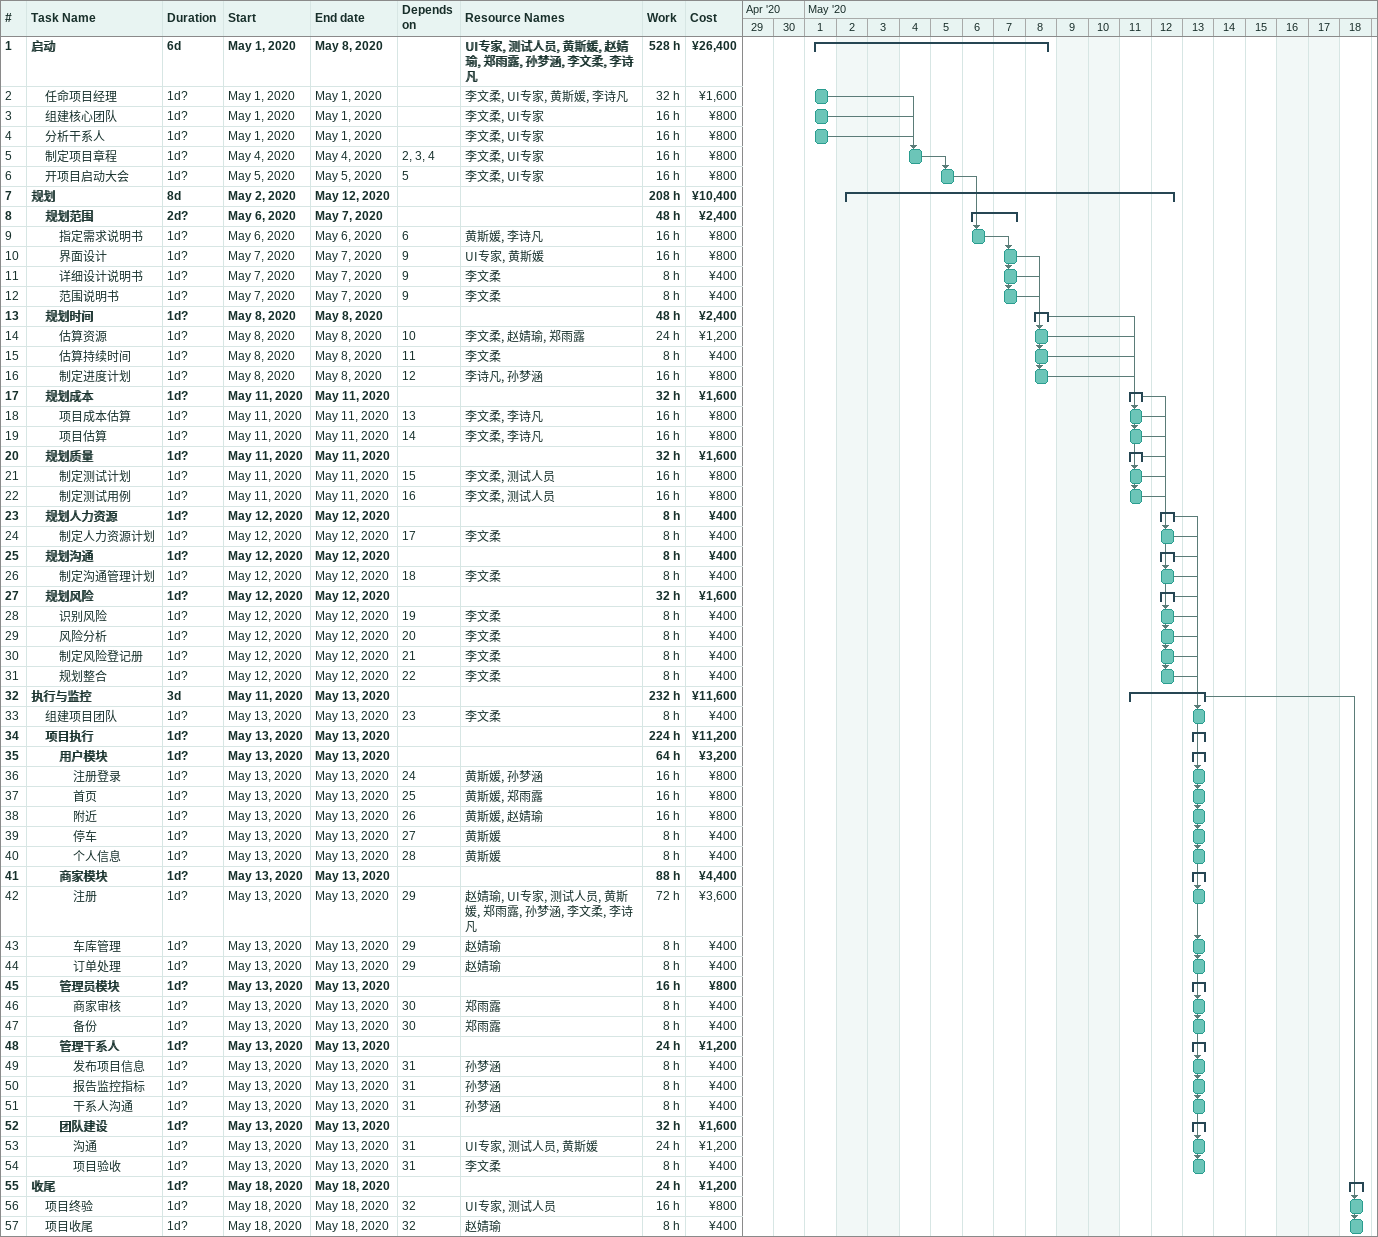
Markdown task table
| ID | Level | Task | Duration | Start | Finish | Predecessors | Resources | Work (h) | Cost (¥) |
|---|---|---|---|---|---|---|---|---|---|
| 1 | 1 | **启动** | 6d | 2020-05-01 | 2020-05-08 |  | UI专家, 测试人员, 黄斯媛, 赵婧瑜, 郑雨露, 孙梦涵, 李文柔, 李诗凡 | 528 | 26400 |
| 2 | 2 | 任命项目经理 | 1d? | 2020-05-01 | 2020-05-01 |  | 李文柔, UI专家, 黄斯媛, 李诗凡 | 32 | 1600 |
| 3 | 2 | 组建核心团队 | 1d? | 2020-05-01 | 2020-05-01 |  | 李文柔, UI专家 | 16 | 800 |
| 4 | 2 | 分析干系人 | 1d? | 2020-05-01 | 2020-05-01 |  | 李文柔, UI专家 | 16 | 800 |
| 5 | 2 | 制定项目章程 | 1d? | 2020-05-04 | 2020-05-04 | 2, 3, 4 | 李文柔, UI专家 | 16 | 800 |
| 6 | 2 | 开项目启动大会 | 1d? | 2020-05-05 | 2020-05-05 | 5 | 李文柔, UI专家 | 16 | 800 |
| 7 | 1 | **规划** | 8d | 2020-05-02 | 2020-05-12 |  |  | 208 | 10400 |
| 8 | 2 | **规划范围** | 2d? | 2020-05-06 | 2020-05-07 |  |  | 48 | 2400 |
| 9 | 3 | 指定需求说明书 | 1d? | 2020-05-06 | 2020-05-06 | 6 | 黄斯媛, 李诗凡 | 16 | 800 |
| 10 | 3 | 界面设计 | 1d? | 2020-05-07 | 2020-05-07 | 9 | UI专家, 黄斯媛 | 16 | 800 |
| 11 | 3 | 详细设计说明书 | 1d? | 2020-05-07 | 2020-05-07 | 9 | 李文柔 | 8 | 400 |
| 12 | 3 | 范围说明书 | 1d? | 2020-05-07 | 2020-05-07 | 9 | 李文柔 | 8 | 400 |
| 13 | 2 | **规划时间** | 1d? | 2020-05-08 | 2020-05-08 |  |  | 48 | 2400 |
| 14 | 3 | 估算资源 | 1d? | 2020-05-08 | 2020-05-08 | 10 | 李文柔, 赵婧瑜, 郑雨露 | 24 | 1200 |
| 15 | 3 | 估算持续时间 | 1d? | 2020-05-08 | 2020-05-08 | 11 | 李文柔 | 8 | 400 |
| 16 | 3 | 制定进度计划 | 1d? | 2020-05-08 | 2020-05-08 | 12 | 李诗凡, 孙梦涵 | 16 | 800 |
| 17 | 2 | **规划成本** | 1d? | 2020-05-11 | 2020-05-11 |  |  | 32 | 1600 |
| 18 | 3 | 项目成本估算 | 1d? | 2020-05-11 | 2020-05-11 | 13 | 李文柔, 李诗凡 | 16 | 800 |
| 19 | 3 | 项目估算 | 1d? | 2020-05-11 | 2020-05-11 | 14 | 李文柔, 李诗凡 | 16 | 800 |
| 20 | 2 | **规划质量** | 1d? | 2020-05-11 | 2020-05-11 |  |  | 32 | 1600 |
| 21 | 3 | 制定测试计划 | 1d? | 2020-05-11 | 2020-05-11 | 15 | 李文柔, 测试人员 | 16 | 800 |
| 22 | 3 | 制定测试用例 | 1d? | 2020-05-11 | 2020-05-11 | 16 | 李文柔, 测试人员 | 16 | 800 |
| 23 | 2 | **规划人力资源** | 1d? | 2020-05-12 | 2020-05-12 |  |  | 8 | 400 |
| 24 | 3 | 制定人力资源计划 | 1d? | 2020-05-12 | 2020-05-12 | 17 | 李文柔 | 8 | 400 |
| 25 | 2 | **规划沟通** | 1d? | 2020-05-12 | 2020-05-12 |  |  | 8 | 400 |
| 26 | 3 | 制定沟通管理计划 | 1d? | 2020-05-12 | 2020-05-12 | 18 | 李文柔 | 8 | 400 |
| 27 | 2 | **规划风险** | 1d? | 2020-05-12 | 2020-05-12 |  |  | 32 | 1600 |
| 28 | 3 | 识别风险 | 1d? | 2020-05-12 | 2020-05-12 | 19 | 李文柔 | 8 | 400 |
| 29 | 3 | 风险分析 | 1d? | 2020-05-12 | 2020-05-12 | 20 | 李文柔 | 8 | 400 |
| 30 | 3 | 制定风险登记册 | 1d? | 2020-05-12 | 2020-05-12 | 21 | 李文柔 | 8 | 400 |
| 31 | 3 | 规划整合 | 1d? | 2020-05-12 | 2020-05-12 | 22 | 李文柔 | 8 | 400 |
| 32 | 1 | **执行与监控** | 3d | 2020-05-11 | 2020-05-13 |  |  | 232 | 11600 |
| 33 | 2 | 组建项目团队 | 1d? | 2020-05-13 | 2020-05-13 | 23 | 李文柔 | 8 | 400 |
| 34 | 2 | **项目执行** | 1d? | 2020-05-13 | 2020-05-13 |  |  | 224 | 11200 |
| 35 | 3 | **用户模块** | 1d? | 2020-05-13 | 2020-05-13 |  |  | 64 | 3200 |
| 36 | 4 | 注册登录 | 1d? | 2020-05-13 | 2020-05-13 | 24 | 黄斯媛, 孙梦涵 | 16 | 800 |
| 37 | 4 | 首页 | 1d? | 2020-05-13 | 2020-05-13 | 25 | 黄斯媛, 郑雨露 | 16 | 800 |
| 38 | 4 | 附近 | 1d? | 2020-05-13 | 2020-05-13 | 26 | 黄斯媛, 赵婧瑜 | 16 | 800 |
| 39 | 4 | 停车 | 1d? | 2020-05-13 | 2020-05-13 | 27 | 黄斯媛 | 8 | 400 |
| 40 | 4 | 个人信息 | 1d? | 2020-05-13 | 2020-05-13 | 28 | 黄斯媛 | 8 | 400 |
| 41 | 3 | **商家模块** | 1d? | 2020-05-13 | 2020-05-13 |  |  | 88 | 4400 |
| 42 | 4 | 注册 | 1d? | 2020-05-13 | 2020-05-13 | 29 | 赵婧瑜, UI专家, 测试人员, 黄斯媛, 郑雨露, 孙梦涵, 李文柔, 李诗凡 | 72 | 3600 |
| 43 | 4 | 车库管理 | 1d? | 2020-05-13 | 2020-05-13 | 29 | 赵婧瑜 | 8 | 400 |
| 44 | 4 | 订单处理 | 1d? | 2020-05-13 | 2020-05-13 | 29 | 赵婧瑜 | 8 | 400 |
| 45 | 3 | **管理员模块** | 1d? | 2020-05-13 | 2020-05-13 |  |  | 16 | 800 |
| 46 | 4 | 商家审核 | 1d? | 2020-05-13 | 2020-05-13 | 30 | 郑雨露 | 8 | 400 |
| 47 | 4 | 备份 | 1d? | 2020-05-13 | 2020-05-13 | 30 | 郑雨露 | 8 | 400 |
| 48 | 3 | **管理干系人** | 1d? | 2020-05-13 | 2020-05-13 |  |  | 24 | 1200 |
| 49 | 4 | 发布项目信息 | 1d? | 2020-05-13 | 2020-05-13 | 31 | 孙梦涵 | 8 | 400 |
| 50 | 4 | 报告监控指标 | 1d? | 2020-05-13 | 2020-05-13 | 31 | 孙梦涵 | 8 | 400 |
| 51 | 4 | 干系人沟通 | 1d? | 2020-05-13 | 2020-05-13 | 31 | 孙梦涵 | 8 | 400 |
| 52 | 3 | **团队建设** | 1d? | 2020-05-13 | 2020-05-13 |  |  | 32 | 1600 |
| 53 | 4 | 沟通 | 1d? | 2020-05-13 | 2020-05-13 | 31 | UI专家, 测试人员, 黄斯媛 | 24 | 1200 |
| 54 | 4 | 项目验收 | 1d? | 2020-05-13 | 2020-05-13 | 31 | 李文柔 | 8 | 400 |
| 55 | 1 | **收尾** | 1d? | 2020-05-18 | 2020-05-18 |  |  | 24 | 1200 |
| 56 | 2 | 项目终验 | 1d? | 2020-05-18 | 2020-05-18 | 32 | UI专家, 测试人员 | 16 | 800 |
| 57 | 2 | 项目收尾 | 1d? | 2020-05-18 | 2020-05-18 | 32 | 赵婧瑜 | 8 | 400 |
